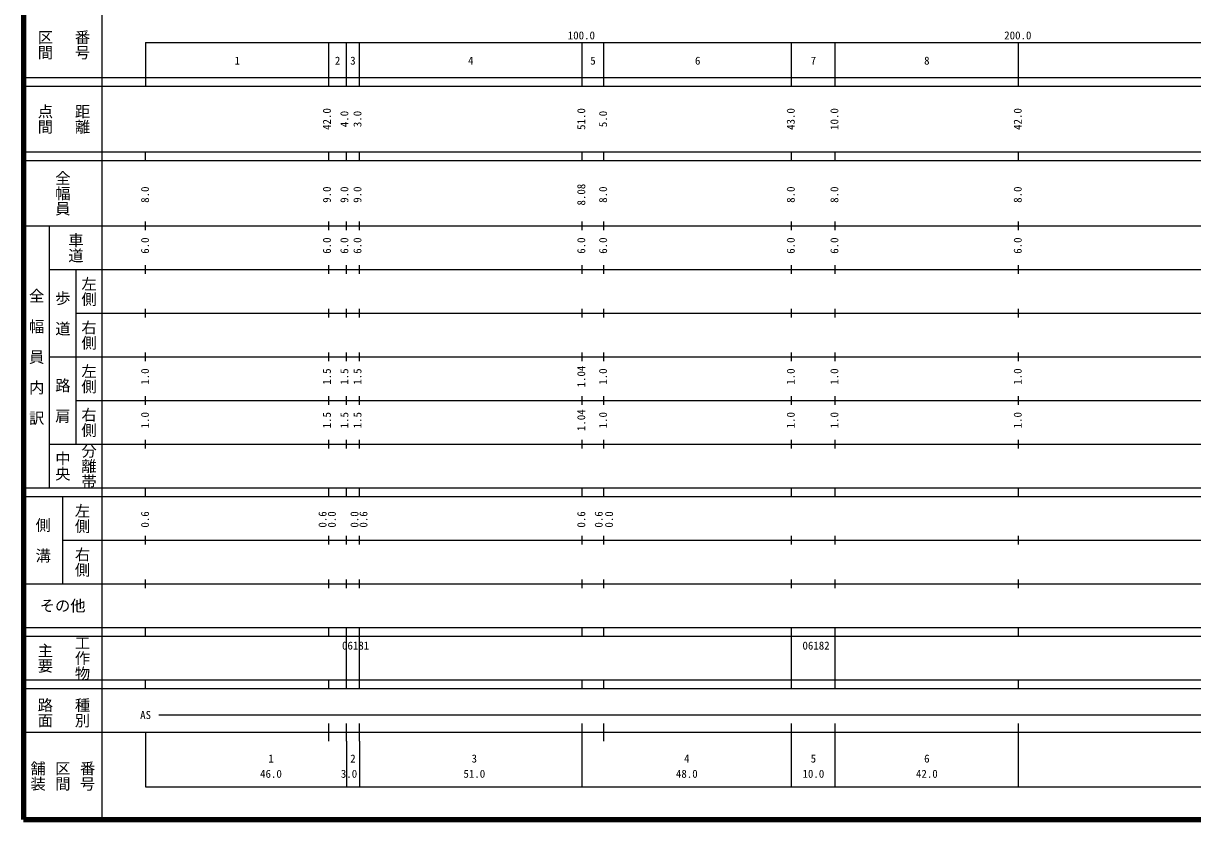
# Model space of a CAD drawing. Units: millimetres on the paper, enlarged 1000 times. Extents: x 40000 to 680000, y 20000 to 380000.
# Drawn here: x 40000 to 307892, y 20000 to 202409 of the extents above; entities that cross this region are included whole.
import ezdxf
from ezdxf.enums import TextEntityAlignment as Align

# ---------------------------------------------------------------- set-up
doc = ezdxf.new("R2010")
doc.units = ezdxf.units.MM
doc.header["$LTSCALE"] = 1000
doc.layers.add('M-TTL', color=2, linetype='Continuous', lineweight=140)
doc.layers.add('M-TTL-BAND', color=7, linetype='Continuous', lineweight=25)
doc.styles.add('@ＭＳ ゴシック', font='')
doc.styles.add('ＭＳ ゴシック', font='')
doc.styles.get('@ＭＳ ゴシック').set_extended_font_data('@MS Gothic')
doc.styles.get('ＭＳ ゴシック').set_extended_font_data('MS Gothic')

msp = doc.modelspace()

# ---------------------------------------------------------------- linework, layer by layer
at = {"layer": 'M-TTL'}
for p, q in [((40000, 380000), (40000, 20000)), ((40000, 20000), (680000, 20000))]:
    msp.add_line(p, q, dxfattribs=at)
at = {"layer": 'M-TTL-BAND'}
for p, q in [((58000, 370000), (58000, 20000)), ((68000, 198000), (579000, 198000)), ((68000, 198000), (68000, 188000)), ((110000, 188000), (110000, 198000)), ((114000, 188000), (114000, 198000)), ((117000, 188000), (117000, 198000)), ((168000, 188000), (168000, 198000)), ((173000, 188000), (173000, 198000)), ((216000, 188000), (216000, 198000)), ((226000, 188000), (226000, 198000)), ((268000, 188000), (268000, 198000)), ((40000, 190000), (579000, 190000)), ((40000, 188000), (579000, 188000)), ((40000, 173000), (579000, 173000)), ((68000, 171000), (68000, 173000)), ((110000, 171000), (110000, 173000)), ((114000, 171000), (114000, 173000)), ((117000, 171000), (117000, 173000)), ((168000, 171000), (168000, 173000)), ((173000, 171000), (173000, 173000)), ((216000, 171000), (216000, 173000)), ((226000, 171000), (226000, 173000)), ((268000, 171000), (268000, 173000)), ((40000, 171000), (579000, 171000)), ((40000, 156000), (579000, 156000)), ((46000, 96000), (46000, 156000)), ((68000, 155000), (68000, 157000)), ((110000, 155000), (110000, 157000)), ((114000, 155000), (114000, 157000)), ((117000, 155000), (117000, 157000)), ((168000, 155000), (168000, 157000)), ((173000, 155000), (173000, 157000)), ((216000, 155000), (216000, 157000)), ((226000, 155000), (226000, 157000)), ((268000, 155000), (268000, 157000)), ((46000, 146000), (579000, 146000)), ((52000, 146000), (52000, 106000)), ((68000, 145000), (68000, 147000)), ((110000, 145000), (110000, 147000)), ((114000, 145000), (114000, 147000)), ((117000, 145000), (117000, 147000)), ((168000, 145000), (168000, 147000)), ((173000, 145000), (173000, 147000)), ((216000, 145000), (216000, 147000)), ((226000, 145000), (226000, 147000)), ((268000, 145000), (268000, 147000)), ((68000, 135000), (68000, 137000)), ((110000, 135000), (110000, 137000)), ((114000, 135000), (114000, 137000)), ((117000, 135000), (117000, 137000)), ((168000, 135000), (168000, 137000)), ((173000, 135000), (173000, 137000)), ((216000, 135000), (216000, 137000)), ((226000, 135000), (226000, 137000)), ((268000, 135000), (268000, 137000)), ((52000, 136000), (579000, 136000)), ((46000, 126000), (579000, 126000)), ((68000, 125000), (68000, 127000)), ((110000, 125000), (110000, 127000)), ((114000, 125000), (114000, 127000)), ((117000, 125000), (117000, 127000)), ((168000, 125000), (168000, 127000)), ((173000, 125000), (173000, 127000)), ((216000, 125000), (216000, 127000)), ((226000, 125000), (226000, 127000)), ((268000, 125000), (268000, 127000)), ((52000, 116000), (579000, 116000)), ((68000, 115000), (68000, 117000)), ((110000, 115000), (110000, 117000)), ((114000, 115000), (114000, 117000)), ((117000, 115000), (117000, 117000)), ((168000, 115000), (168000, 117000)), ((173000, 115000), (173000, 117000)), ((216000, 115000), (216000, 117000)), ((226000, 115000), (226000, 117000)), ((268000, 115000), (268000, 117000)), ((46000, 106000), (579000, 106000)), ((68000, 105000), (68000, 107000)), ((110000, 105000), (110000, 107000)), ((114000, 105000), (114000, 107000)), ((117000, 105000), (117000, 107000)), ((168000, 105000), (168000, 107000)), ((173000, 105000), (173000, 107000)), ((216000, 105000), (216000, 107000)), ((226000, 105000), (226000, 107000)), ((268000, 105000), (268000, 107000)), ((40000, 96000), (579000, 96000)), ((40000, 94000), (579000, 94000)), ((49000, 94000), (49000, 74000)), ((68000, 94000), (68000, 96000)), ((110000, 94000), (110000, 96000)), ((114000, 94000), (114000, 96000)), ((117000, 94000), (117000, 96000)), ((168000, 94000), (168000, 96000)), ((173000, 94000), (173000, 96000)), ((216000, 94000), (216000, 96000)), ((226000, 94000), (226000, 96000)), ((268000, 94000), (268000, 96000)), ((49000, 84000), (579000, 84000)), ((68000, 83000), (68000, 85000)), ((110000, 83000), (110000, 85000)), ((114000, 83000), (114000, 85000)), ((117000, 83000), (117000, 85000)), ((168000, 83000), (168000, 85000)), ((173000, 83000), (173000, 85000)), ((216000, 83000), (216000, 85000)), ((226000, 83000), (226000, 85000)), ((268000, 83000), (268000, 85000)), ((40000, 74000), (579000, 74000)), ((68000, 73000), (68000, 75000)), ((110000, 73000), (110000, 75000)), ((114000, 73000), (114000, 75000)), ((117000, 73000), (117000, 75000)), ((168000, 73000), (168000, 75000)), ((173000, 73000), (173000, 75000)), ((216000, 73000), (216000, 75000)), ((226000, 73000), (226000, 75000)), ((268000, 73000), (268000, 75000)), ((40000, 64000), (579000, 64000)), ((40000, 62000), (579000, 62000)), ((68000, 62000), (68000, 64000)), ((110000, 62000), (110000, 64000)), ((114000, 62000), (114000, 64000)), ((114000, 52000), (114000, 62000)), ((117000, 62000), (117000, 64000)), ((117000, 52000), (117000, 62000)), ((168000, 62000), (168000, 64000)), ((173000, 62000), (173000, 64000)), ((216000, 62000), (216000, 64000)), ((216000, 52000), (216000, 62000)), ((226000, 62000), (226000, 64000)), ((226000, 52000), (226000, 62000)), ((268000, 62000), (268000, 64000)), ((40000, 52000), (579000, 52000)), ((68000, 50000), (68000, 52000)), ((110000, 50000), (110000, 52000)), ((114000, 50000), (114000, 52000)), ((117000, 50000), (117000, 52000)), ((168000, 50000), (168000, 52000)), ((173000, 50000), (173000, 52000)), ((216000, 50000), (216000, 52000)), ((226000, 50000), (226000, 52000)), ((268000, 50000), (268000, 52000)), ((40000, 50000), (579000, 50000)), ((71000, 44000), (565000, 44000)), ((110000, 38000), (110000, 42000)), ((114000, 38000), (114000, 42000)), ((117000, 38000), (117000, 42000)), ((168000, 27500), (168000, 42000)), ((173000, 38000), (173000, 42000)), ((216000, 27500), (216000, 42000)), ((226000, 27500), (226000, 42000)), ((268000, 27500), (268000, 42000)), ((40000, 40000), (579000, 40000)), ((68000, 40000), (68000, 27500)), ((114000, 38000), (114000, 27500)), ((117000, 38000), (117000, 27500)), ((68000, 27500), (579000, 27500))]:
    msp.add_line(p, q, dxfattribs=at)

# ---------------------------------------------------------------- texts
at = {"layer": 'M-TTL-BAND', "style": '@ＭＳ ゴシック'}
for s, p in [('区間', (45000, 197500)), ('番号', (53500, 197500)), ('点間', (45000, 180500)), ('距離', (53500, 180500)), ('全幅員', (49000, 163500)), ('車道', (52000, 151000)), ('左側', (55000, 141000)), ('全\u3000幅\u3000員\u3000内\u3000訳', (43000, 126000)), ('歩\u3000道', (49000, 136000)), ('右側', (55000, 131000)), ('左側', (55000, 121000)), ('路\u3000肩', (49000, 116000)), ('右側', (55000, 111000)), ('分離帯', (55000, 101000)), ('中央', (49000, 101000)), ('左側', (53500, 89000)), ('側\u3000溝', (44500, 84000)), ('右側', (53500, 79000)), ('工作物', (53500, 57000)), ('主要', (45000, 57000)), ('路面', (45000, 44500)), ('種別', (53500, 44500)), ('舗装', (43333, 30000)), ('区間', (49000, 30000)), ('番号', (54667, 30000))]:
    msp.add_text(s, height=2566, rotation=270, dxfattribs=at).set_placement(p, align=Align.MIDDLE_CENTER)
at = {"layer": 'M-TTL-BAND', "style": 'ＭＳ ゴシック'}
for s, p in [('100.0', (167844, 198195)), ('200.0', (267844, 198195)), ('1', (89000, 192405)), ('2', (112000, 192405)), ('3', (115500, 192405)), ('4', (142500, 192405)), ('5', (170500, 192405)), ('6', (194500, 192405)), ('7', (221000, 192405)), ('8', (247000, 192405)), ('AS', (68000, 42500)), ('1', (96728, 32523)), ('2', (115508, 32523)), ('3', (143318, 32523)), ('4', (192000, 32523)), ('5', (221000, 32523)), ('6', (247000, 32523)), ('46.0', (96728, 29033)), ('3.0', (114611, 29033)), ('51.0', (143318, 29033)), ('48.0', (192000, 29033)), ('10.0', (221000, 29033)), ('42.0', (247000, 29033))]:
    msp.add_text(s, height=1833, dxfattribs=at).set_placement(p, align=Align.BOTTOM_CENTER)
for s, p in [('42.0', (111000, 180500)), ('4.0', (115000, 180500)), ('3.0', (118000, 180500)), ('51.0', (169278, 180500)), ('5.0', (174278, 180500)), ('43.0', (217278, 180500)), ('10.0', (227278, 180500)), ('42.0', (269278, 180500)), ('8.0', (69332, 163174)), ('9.0', (111000, 163174)), ('9.0', (115000, 163174)), ('9.0', (118000, 163174)), ('8.08', (169278, 163174)), ('8.0', (174278, 163174)), ('8.0', (217278, 163174)), ('8.0', (227278, 163174)), ('8.0', (269278, 163174)), ('6.0', (69332, 151500)), ('6.0', (111000, 151500)), ('6.0', (115000, 151500)), ('6.0', (118000, 151500)), ('6.0', (169278, 151500)), ('6.0', (174278, 151500)), ('6.0', (217278, 151500)), ('6.0', (227278, 151500)), ('6.0', (269278, 151500)), ('1.0', (69332, 121500)), ('1.04', (169278, 121500)), ('1.0', (174278, 121500)), ('1.0', (217278, 121500)), ('1.0', (227278, 121500)), ('1.0', (269278, 121500)), ('1.5', (111000, 121500)), ('1.5', (115000, 121500)), ('1.5', (118000, 121500)), ('1.0', (69332, 111500)), ('1.5', (111000, 111500)), ('1.5', (115000, 111500)), ('1.5', (118000, 111500)), ('1.04', (169278, 111500)), ('1.0', (174278, 111500)), ('1.0', (217278, 111500)), ('1.0', (227278, 111500)), ('1.0', (269278, 111500)), ('0.6', (69332, 88764)), ('0.6', (110000, 88764)), ('0.0', (112128, 88764)), ('0.0', (117314, 88764)), ('0.6', (119370, 88764)), ('0.6', (169278, 88764)), ('0.6', (173278, 88764)), ('0.0', (175648, 88764))]:
    msp.add_text(s, height=1833, rotation=90, dxfattribs=at).set_placement(p, align=Align.BOTTOM_CENTER)
msp.add_text('その他', height=2566, dxfattribs=at).set_placement((49000, 69000), align=Align.MIDDLE_CENTER)
for s, p in [('06181', (113000, 58405)), ('06182', (218500, 58405))]:
    msp.add_text(s, height=1833, dxfattribs=at).set_placement(p, align=Align.BOTTOM_LEFT)

doc.saveas('drawing.dxf')
